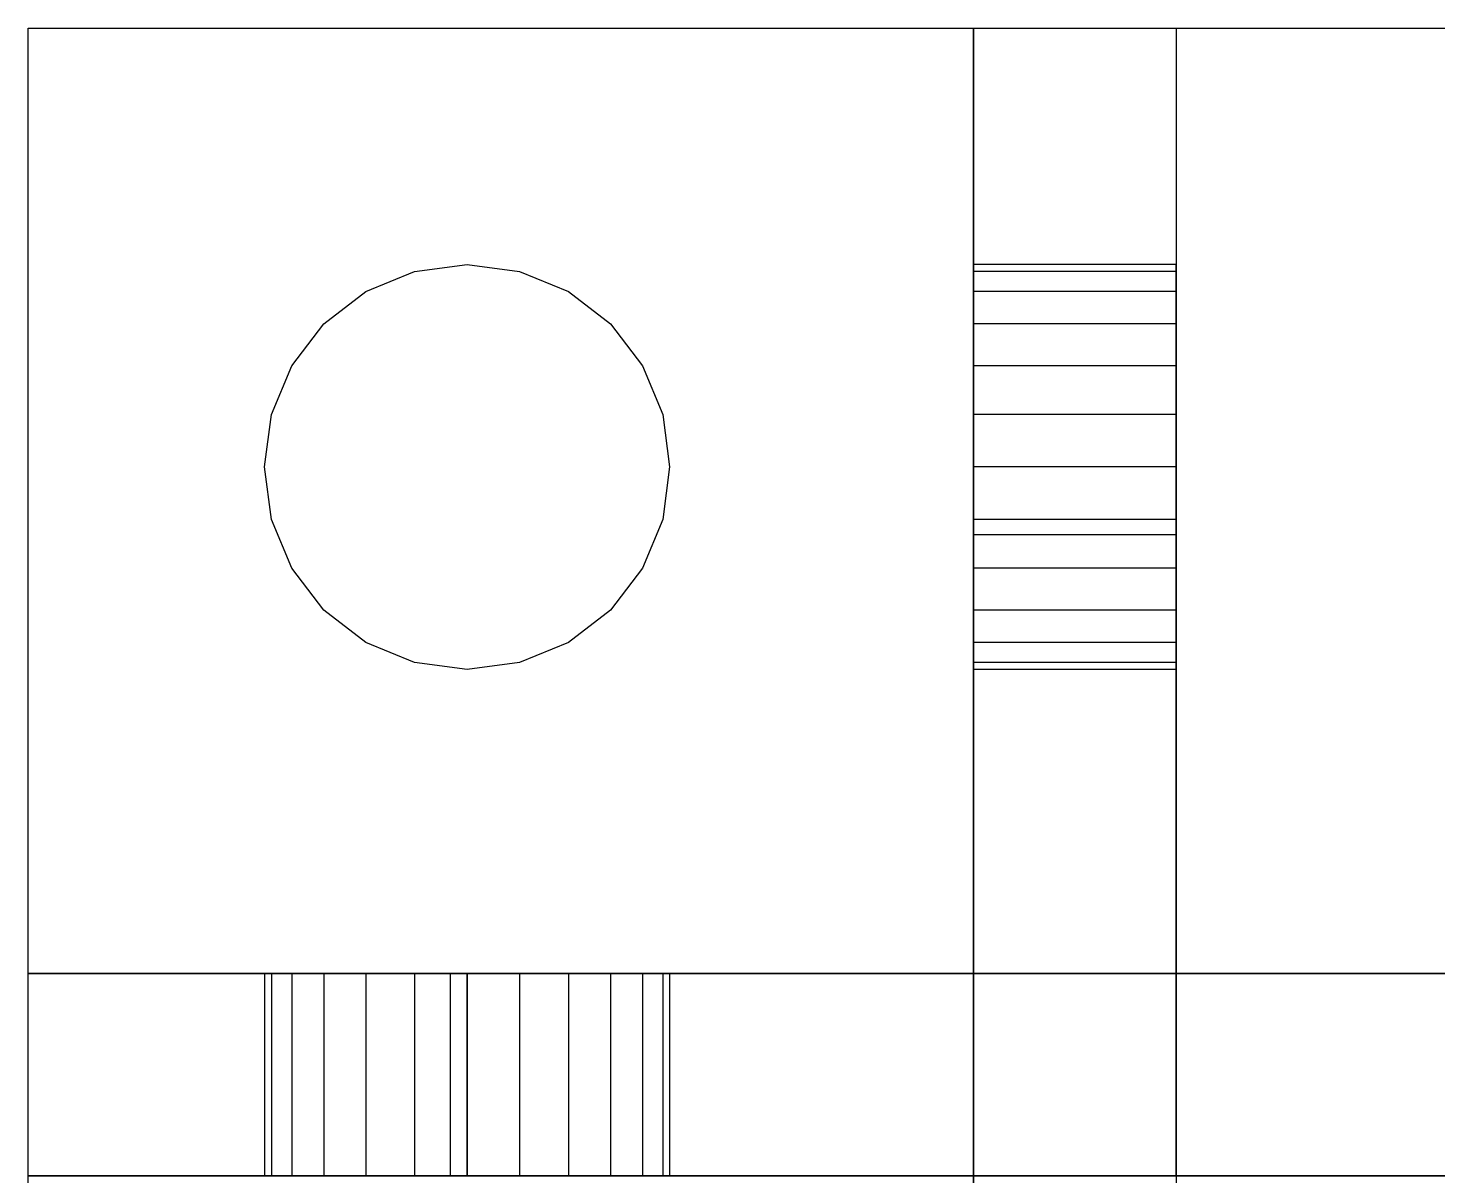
# Model space of a CAD drawing. Header units: metres. Extents: x -1 to 375, y 3 to 378.
# Drawn here: x 244.47 to 257.73, y 22.7 to 33.5 of the extents above; entities that cross this region are included whole.
import ezdxf

# ---------------------------------------------------------------- set-up
doc = ezdxf.new("R2010")
doc.units = ezdxf.units.M

msp = doc.modelspace()

# ---------------------------------------------------------------- linework, layer by layer
at = {"layer": 'Flat node sheet'}
for p, q in [((244.475, 3.017, 253.842), (244.475, 33.497, 253.842)), ((244.475, 33.497, 253.842), (264.16, 33.497, 253.842)), ((244.475, 33.497, 253.842), (244.475, 33.497, 255.747)), ((244.475, 33.497, 255.747), (264.16, 33.497, 255.747)), ((244.475, 3.017, 255.747), (244.475, 33.497, 255.747)), ((244.475, 24.607, 264.637), (244.475, 33.497, 264.637)), ((244.475, 33.497, 264.637), (260.033, 33.497, 264.637)), ((244.475, 33.497, 264.637), (244.475, 33.497, 266.542)), ((244.475, 24.607, 266.542), (244.475, 33.497, 266.542)), ((244.475, 33.497, 266.542), (260.033, 33.497, 266.542)), ((244.475, 3.017, 8.732), (244.475, 33.497, 8.732)), ((244.475, 33.497, 8.732), (264.16, 33.497, 8.732)), ((244.475, 33.497, 8.732), (244.475, 33.497, 10.637)), ((244.475, 33.497, 10.637), (264.16, 33.497, 10.637)), ((244.475, 3.017, 10.637), (244.475, 33.497, 10.637)), ((244.475, 24.607, 19.527), (244.475, 33.497, 19.527)), ((244.475, 33.497, 19.527), (260.033, 33.497, 19.527)), ((244.475, 33.497, 19.527), (244.475, 33.497, 21.432)), ((244.475, 24.607, 21.432), (244.475, 33.497, 21.432)), ((244.475, 33.497, 21.432), (260.033, 33.497, 21.432)), ((253.365, 33.497, 264.637), (253.365, 6.986, 264.637)), ((253.365, 33.497, 253.842), (253.365, 33.497, 244.952)), ((253.365, 33.497, 264.637), (253.365, 33.497, 255.747)), ((253.365, 33.497, 275.432), (253.365, 33.497, 266.542)), ((253.365, 33.497, 255.747), (253.365, 7.304, 255.747)), ((253.365, 7.304, 253.842), (253.365, 33.497, 253.842)), ((253.365, 33.497, 275.432), (253.365, 28.735, 275.432)), ((253.365, 33.497, 266.542), (253.365, 6.986, 266.542)), ((253.365, 33.497, 244.952), (253.365, 17.94, 244.952)), ((253.365, 33.497, 244.952), (255.27, 33.497, 244.952)), ((253.365, 33.497, 275.432), (255.27, 33.497, 275.432)), ((253.365, 33.497, 266.542), (255.27, 33.497, 266.542)), ((253.365, 33.497, 264.637), (255.27, 33.497, 264.637)), ((253.365, 33.497, 255.747), (255.27, 33.497, 255.747)), ((253.365, 33.497, 253.842), (255.27, 33.497, 253.842)), ((253.365, 33.497, 19.527), (253.365, 6.986, 19.527)), ((253.365, 33.497, 8.732), (253.365, 33.497, -0.158)), ((253.365, 33.497, 19.527), (253.365, 33.497, 10.637)), ((253.365, 33.497, 30.322), (253.365, 33.497, 21.432)), ((253.365, 33.497, 10.637), (253.365, 7.304, 10.637)), ((253.365, 7.304, 8.732), (253.365, 33.497, 8.732)), ((253.365, 33.497, 30.322), (253.365, 28.735, 30.322)), ((253.365, 33.497, 21.432), (253.365, 6.986, 21.432)), ((253.365, 33.497, -0.158), (253.365, 17.94, -0.158)), ((253.365, 33.497, -0.158), (255.27, 33.497, -0.158)), ((253.365, 33.497, 30.322), (255.27, 33.497, 30.322)), ((253.365, 33.497, 21.432), (255.27, 33.497, 21.432)), ((253.365, 33.497, 19.527), (255.27, 33.497, 19.527)), ((253.365, 33.497, 10.637), (255.27, 33.497, 10.637)), ((253.365, 33.497, 8.732), (255.27, 33.497, 8.732)), ((255.27, 33.497, 253.842), (255.27, 33.497, 244.952)), ((255.27, 33.497, 253.842), (255.27, 7.304, 253.842)), ((255.27, 33.497, 255.747), (255.27, 7.304, 255.747)), ((255.27, 33.497, 264.637), (255.27, 33.497, 255.747)), ((255.27, 33.497, 275.432), (255.27, 33.497, 266.542)), ((255.27, 33.497, 275.432), (255.27, 28.735, 275.432)), ((255.27, 33.497, 244.952), (255.27, 17.94, 244.952)), ((255.27, 33.497, 266.542), (255.27, 7.145, 266.542)), ((255.27, 33.497, 264.637), (255.27, 7.145, 264.637)), ((255.27, 33.497, 8.732), (255.27, 33.497, -0.158)), ((255.27, 33.497, 8.732), (255.27, 7.304, 8.732)), ((255.27, 33.497, 10.637), (255.27, 7.304, 10.637)), ((255.27, 33.497, 19.527), (255.27, 33.497, 10.637)), ((255.27, 33.497, 30.322), (255.27, 33.497, 21.432)), ((255.27, 33.497, 30.322), (255.27, 28.735, 30.322)), ((255.27, 33.497, -0.158), (255.27, 17.94, -0.158)), ((255.27, 33.497, 21.432), (255.27, 7.145, 21.432)), ((255.27, 33.497, 19.527), (255.27, 7.145, 19.527)), ((247.65, 31.02, 255.747), (248.109, 31.21, 255.747)), ((247.65, 31.02, 253.842), (248.109, 31.21, 253.842)), ((247.65, 31.02, 10.637), (248.109, 31.21, 10.637)), ((247.65, 31.02, 8.732), (248.109, 31.21, 8.732)), ((248.109, 31.21, 255.747), (248.602, 31.275, 255.747)), ((248.109, 31.21, 253.842), (248.602, 31.275, 253.842)), ((248.109, 31.21, 10.637), (248.602, 31.275, 10.637)), ((248.109, 31.21, 8.732), (248.602, 31.275, 8.732)), ((248.109, 31.21, 255.747), (248.109, 31.21, 253.842)), ((248.109, 31.21, 10.637), (248.109, 31.21, 8.732)), ((248.602, 31.275, 255.747), (249.096, 31.21, 255.747)), ((248.602, 31.275, 253.842), (249.096, 31.21, 253.842)), ((248.602, 31.275, 255.747), (248.602, 31.275, 253.842)), ((248.602, 31.275, 10.637), (249.096, 31.21, 10.637)), ((248.602, 31.275, 8.732), (249.096, 31.21, 8.732)), ((248.602, 31.275, 10.637), (248.602, 31.275, 8.732)), ((249.096, 31.21, 255.747), (249.555, 31.02, 255.747)), ((249.096, 31.21, 253.842), (249.555, 31.02, 253.842)), ((249.096, 31.21, 255.747), (249.096, 31.21, 253.842)), ((249.096, 31.21, 10.637), (249.555, 31.02, 10.637)), ((249.096, 31.21, 8.732), (249.555, 31.02, 8.732)), ((249.096, 31.21, 10.637), (249.096, 31.21, 8.732)), ((253.365, 31.275, 271.305), (253.365, 31.21, 270.812)), ((253.365, 31.21, 271.798), (253.365, 31.275, 271.305)), ((255.27, 31.275, 271.305), (253.365, 31.275, 271.305)), ((253.365, 31.275, 26.195), (253.365, 31.21, 25.702)), ((253.365, 31.21, 26.688), (253.365, 31.275, 26.195)), ((255.27, 31.275, 26.195), (253.365, 31.275, 26.195)), ((253.365, 31.21, 270.812), (253.365, 31.02, 270.352)), ((253.365, 31.02, 272.257), (253.365, 31.21, 271.798)), ((255.27, 31.21, 270.812), (253.365, 31.21, 270.812)), ((255.27, 31.21, 271.798), (253.365, 31.21, 271.798)), ((253.365, 31.21, 25.702), (253.365, 31.02, 25.242)), ((253.365, 31.02, 27.147), (253.365, 31.21, 26.688)), ((255.27, 31.21, 25.702), (253.365, 31.21, 25.702)), ((255.27, 31.21, 26.688), (253.365, 31.21, 26.688)), ((255.27, 31.275, 271.305), (255.27, 31.21, 270.812)), ((255.27, 31.21, 271.798), (255.27, 31.275, 271.305)), ((255.27, 31.275, 26.195), (255.27, 31.21, 25.702)), ((255.27, 31.21, 26.688), (255.27, 31.275, 26.195)), ((255.27, 31.21, 270.812), (255.27, 31.02, 270.352)), ((255.27, 31.02, 272.257), (255.27, 31.21, 271.798)), ((255.27, 31.21, 25.702), (255.27, 31.02, 25.242)), ((255.27, 31.02, 27.147), (255.27, 31.21, 26.688)), ((247.255, 30.717, 255.747), (247.65, 31.02, 255.747)), ((247.255, 30.717, 253.842), (247.65, 31.02, 253.842)), ((247.255, 30.717, 10.637), (247.65, 31.02, 10.637)), ((247.255, 30.717, 8.732), (247.65, 31.02, 8.732)), ((247.65, 31.02, 255.747), (247.65, 31.02, 253.842)), ((247.65, 31.02, 10.637), (247.65, 31.02, 8.732)), ((249.555, 31.02, 255.747), (249.95, 30.717, 255.747)), ((249.555, 31.02, 253.842), (249.95, 30.717, 253.842)), ((249.555, 31.02, 255.747), (249.555, 31.02, 253.842)), ((249.555, 31.02, 10.637), (249.95, 30.717, 10.637)), ((249.555, 31.02, 8.732), (249.95, 30.717, 8.732)), ((249.555, 31.02, 10.637), (249.555, 31.02, 8.732)), ((253.365, 31.02, 270.352), (253.365, 30.717, 269.958)), ((253.365, 30.717, 272.652), (253.365, 31.02, 272.257)), ((255.27, 31.02, 270.352), (253.365, 31.02, 270.352)), ((255.27, 31.02, 272.257), (253.365, 31.02, 272.257)), ((253.365, 31.02, 25.242), (253.365, 30.717, 24.848)), ((253.365, 30.717, 27.542), (253.365, 31.02, 27.147)), ((255.27, 31.02, 25.242), (253.365, 31.02, 25.242)), ((255.27, 31.02, 27.147), (253.365, 31.02, 27.147)), ((255.27, 31.02, 270.352), (255.27, 30.717, 269.958)), ((255.27, 30.717, 272.652), (255.27, 31.02, 272.257)), ((255.27, 31.02, 25.242), (255.27, 30.717, 24.848)), ((255.27, 30.717, 27.542), (255.27, 31.02, 27.147)), ((246.953, 30.322, 255.747), (247.255, 30.717, 255.747)), ((246.953, 30.322, 253.842), (247.255, 30.717, 253.842)), ((246.953, 30.322, 10.637), (247.255, 30.717, 10.637)), ((246.953, 30.322, 8.732), (247.255, 30.717, 8.732)), ((247.255, 30.717, 255.747), (247.255, 30.717, 253.842)), ((247.255, 30.717, 10.637), (247.255, 30.717, 8.732)), ((249.95, 30.717, 255.747), (250.252, 30.322, 255.747)), ((249.95, 30.717, 253.842), (250.252, 30.322, 253.842)), ((249.95, 30.717, 255.747), (249.95, 30.717, 253.842)), ((249.95, 30.717, 10.637), (250.252, 30.322, 10.637)), ((249.95, 30.717, 8.732), (250.252, 30.322, 8.732)), ((249.95, 30.717, 10.637), (249.95, 30.717, 8.732)), ((253.365, 30.717, 269.958), (253.365, 30.322, 269.655)), ((253.365, 30.322, 272.955), (253.365, 30.717, 272.652)), ((255.27, 30.717, 269.958), (253.365, 30.717, 269.958)), ((255.27, 30.717, 272.652), (253.365, 30.717, 272.652)), ((253.365, 30.717, 24.848), (253.365, 30.322, 24.545)), ((253.365, 30.322, 27.845), (253.365, 30.717, 27.542)), ((255.27, 30.717, 24.848), (253.365, 30.717, 24.848)), ((255.27, 30.717, 27.542), (253.365, 30.717, 27.542)), ((255.27, 30.717, 269.958), (255.27, 30.322, 269.655)), ((255.27, 30.322, 272.955), (255.27, 30.717, 272.652)), ((255.27, 30.717, 24.848), (255.27, 30.322, 24.545)), ((255.27, 30.322, 27.845), (255.27, 30.717, 27.542)), ((246.762, 29.863, 255.747), (246.953, 30.322, 255.747)), ((246.762, 29.863, 253.842), (246.953, 30.322, 253.842)), ((246.762, 29.863, 10.637), (246.953, 30.322, 10.637)), ((246.762, 29.863, 8.732), (246.953, 30.322, 8.732)), ((246.953, 30.322, 255.747), (246.953, 30.322, 253.842)), ((246.953, 30.322, 10.637), (246.953, 30.322, 8.732)), ((250.252, 30.322, 255.747), (250.443, 29.863, 255.747)), ((250.252, 30.322, 253.842), (250.443, 29.863, 253.842)), ((250.252, 30.322, 255.747), (250.252, 30.322, 253.842)), ((250.252, 30.322, 10.637), (250.443, 29.863, 10.637)), ((250.252, 30.322, 8.732), (250.443, 29.863, 8.732)), ((250.252, 30.322, 10.637), (250.252, 30.322, 8.732)), ((253.365, 30.322, 269.655), (253.365, 29.863, 269.465)), ((253.365, 29.863, 273.145), (253.365, 30.322, 272.955)), ((255.27, 30.322, 269.655), (253.365, 30.322, 269.655)), ((255.27, 30.322, 272.955), (253.365, 30.322, 272.955)), ((253.365, 30.322, 24.545), (253.365, 29.863, 24.355)), ((253.365, 29.863, 28.035), (253.365, 30.322, 27.845)), ((255.27, 30.322, 24.545), (253.365, 30.322, 24.545)), ((255.27, 30.322, 27.845), (253.365, 30.322, 27.845)), ((255.27, 30.322, 269.655), (255.27, 29.863, 269.465)), ((255.27, 29.863, 273.145), (255.27, 30.322, 272.955)), ((255.27, 30.322, 24.545), (255.27, 29.863, 24.355)), ((255.27, 29.863, 28.035), (255.27, 30.322, 27.845)), ((246.697, 29.37, 253.842), (246.762, 29.863, 253.842)), ((246.697, 29.37, 8.732), (246.762, 29.863, 8.732)), ((246.697, 29.37, 255.747), (246.762, 29.863, 255.747)), ((246.697, 29.37, 10.637), (246.762, 29.863, 10.637)), ((246.762, 29.863, 255.747), (246.762, 29.863, 253.842)), ((246.762, 29.863, 10.637), (246.762, 29.863, 8.732)), ((250.443, 29.863, 255.747), (250.507, 29.37, 255.747)), ((250.443, 29.863, 253.842), (250.507, 29.37, 253.842)), ((250.443, 29.863, 255.747), (250.443, 29.863, 253.842)), ((250.443, 29.863, 10.637), (250.507, 29.37, 10.637)), ((250.443, 29.863, 8.732), (250.507, 29.37, 8.732)), ((250.443, 29.863, 10.637), (250.443, 29.863, 8.732)), ((253.365, 29.863, 269.465), (253.365, 29.37, 269.4)), ((253.365, 29.37, 273.21), (253.365, 29.863, 273.145)), ((255.27, 29.863, 269.465), (253.365, 29.863, 269.465)), ((255.27, 29.863, 273.145), (253.365, 29.863, 273.145)), ((253.365, 29.863, 24.355), (253.365, 29.37, 24.29)), ((253.365, 29.37, 28.1), (253.365, 29.863, 28.035)), ((255.27, 29.863, 24.355), (253.365, 29.863, 24.355)), ((255.27, 29.863, 28.035), (253.365, 29.863, 28.035)), ((255.27, 29.863, 269.465), (255.27, 29.37, 269.4)), ((255.27, 29.37, 273.21), (255.27, 29.863, 273.145)), ((255.27, 29.863, 24.355), (255.27, 29.37, 24.29)), ((255.27, 29.37, 28.1), (255.27, 29.863, 28.035)), ((246.762, 28.877, 253.842), (246.697, 29.37, 253.842)), ((246.697, 29.37, 255.747), (246.697, 29.37, 253.842)), ((246.762, 28.877, 8.732), (246.697, 29.37, 8.732)), ((246.697, 29.37, 10.637), (246.697, 29.37, 8.732)), ((246.762, 28.877, 255.747), (246.697, 29.37, 255.747)), ((246.762, 28.877, 10.637), (246.697, 29.37, 10.637)), ((250.507, 29.37, 255.747), (250.443, 28.877, 255.747)), ((250.507, 29.37, 253.842), (250.443, 28.877, 253.842)), ((250.507, 29.37, 10.637), (250.443, 28.877, 10.637)), ((250.507, 29.37, 8.732), (250.443, 28.877, 8.732)), ((250.507, 29.37, 255.747), (250.507, 29.37, 253.842)), ((250.507, 29.37, 10.637), (250.507, 29.37, 8.732)), ((253.365, 29.37, 269.4), (253.365, 28.877, 269.465)), ((253.365, 28.877, 273.145), (253.365, 29.37, 273.21)), ((255.27, 29.37, 269.4), (253.365, 29.37, 269.4)), ((255.27, 29.37, 273.21), (253.365, 29.37, 273.21)), ((253.365, 29.37, 24.29), (253.365, 28.877, 24.355)), ((253.365, 28.877, 28.035), (253.365, 29.37, 28.1)), ((255.27, 29.37, 24.29), (253.365, 29.37, 24.29)), ((255.27, 29.37, 28.1), (253.365, 29.37, 28.1)), ((255.27, 29.37, 269.4), (255.27, 28.877, 269.465)), ((255.27, 28.877, 273.145), (255.27, 29.37, 273.21)), ((255.27, 29.37, 24.29), (255.27, 28.877, 24.355)), ((255.27, 28.877, 28.035), (255.27, 29.37, 28.1)), ((246.953, 28.417, 255.747), (246.762, 28.877, 255.747)), ((246.953, 28.417, 253.842), (246.762, 28.877, 253.842)), ((246.762, 28.877, 255.747), (246.762, 28.877, 253.842)), ((246.953, 28.417, 10.637), (246.762, 28.877, 10.637)), ((246.953, 28.417, 8.732), (246.762, 28.877, 8.732)), ((246.762, 28.877, 10.637), (246.762, 28.877, 8.732)), ((250.443, 28.877, 255.747), (250.252, 28.417, 255.747)), ((250.443, 28.877, 253.842), (250.252, 28.417, 253.842)), ((250.443, 28.877, 10.637), (250.252, 28.417, 10.637)), ((250.443, 28.877, 8.732), (250.252, 28.417, 8.732)), ((250.443, 28.877, 255.747), (250.443, 28.877, 253.842)), ((250.443, 28.877, 10.637), (250.443, 28.877, 8.732)), ((253.365, 28.877, 269.465), (253.365, 28.417, 269.655)), ((253.365, 28.417, 272.955), (253.365, 28.877, 273.145)), ((255.27, 28.877, 269.465), (253.365, 28.877, 269.465)), ((255.27, 28.877, 273.145), (253.365, 28.877, 273.145)), ((253.365, 28.877, 24.355), (253.365, 28.417, 24.545)), ((253.365, 28.417, 27.845), (253.365, 28.877, 28.035)), ((255.27, 28.877, 24.355), (253.365, 28.877, 24.355)), ((255.27, 28.877, 28.035), (253.365, 28.877, 28.035)), ((255.27, 28.877, 269.465), (255.27, 28.417, 269.655)), ((255.27, 28.417, 272.955), (255.27, 28.877, 273.145)), ((255.27, 28.877, 24.355), (255.27, 28.417, 24.545)), ((255.27, 28.417, 27.845), (255.27, 28.877, 28.035)), ((253.365, 24.607, 271.305), (253.365, 28.735, 275.432)), ((253.365, 28.735, 275.432), (255.27, 28.735, 275.432)), ((253.365, 24.607, 26.195), (253.365, 28.735, 30.322)), ((253.365, 28.735, 30.322), (255.27, 28.735, 30.322)), ((255.27, 24.607, 271.305), (255.27, 28.735, 275.432)), ((255.27, 24.607, 26.195), (255.27, 28.735, 30.322)), ((247.255, 28.023, 255.747), (246.953, 28.417, 255.747)), ((247.255, 28.023, 253.842), (246.953, 28.417, 253.842)), ((246.953, 28.417, 255.747), (246.953, 28.417, 253.842)), ((247.255, 28.023, 10.637), (246.953, 28.417, 10.637)), ((247.255, 28.023, 8.732), (246.953, 28.417, 8.732)), ((246.953, 28.417, 10.637), (246.953, 28.417, 8.732)), ((250.252, 28.417, 255.747), (249.95, 28.023, 255.747)), ((250.252, 28.417, 253.842), (249.95, 28.023, 253.842)), ((250.252, 28.417, 10.637), (249.95, 28.023, 10.637)), ((250.252, 28.417, 8.732), (249.95, 28.023, 8.732)), ((250.252, 28.417, 255.747), (250.252, 28.417, 253.842)), ((250.252, 28.417, 10.637), (250.252, 28.417, 8.732)), ((253.365, 28.417, 269.655), (253.365, 28.023, 269.958)), ((253.365, 28.023, 272.652), (253.365, 28.417, 272.955)), ((255.27, 28.417, 269.655), (253.365, 28.417, 269.655)), ((255.27, 28.417, 272.955), (253.365, 28.417, 272.955)), ((253.365, 28.417, 24.545), (253.365, 28.023, 24.848)), ((253.365, 28.023, 27.542), (253.365, 28.417, 27.845)), ((255.27, 28.417, 24.545), (253.365, 28.417, 24.545)), ((255.27, 28.417, 27.845), (253.365, 28.417, 27.845)), ((255.27, 28.417, 269.655), (255.27, 28.023, 269.958)), ((255.27, 28.023, 272.652), (255.27, 28.417, 272.955)), ((255.27, 28.417, 24.545), (255.27, 28.023, 24.848)), ((255.27, 28.023, 27.542), (255.27, 28.417, 27.845)), ((247.65, 27.72, 255.747), (247.255, 28.023, 255.747)), ((247.65, 27.72, 253.842), (247.255, 28.023, 253.842)), ((247.255, 28.023, 255.747), (247.255, 28.023, 253.842)), ((247.65, 27.72, 10.637), (247.255, 28.023, 10.637)), ((247.65, 27.72, 8.732), (247.255, 28.023, 8.732)), ((247.255, 28.023, 10.637), (247.255, 28.023, 8.732)), ((249.95, 28.023, 255.747), (249.555, 27.72, 255.747)), ((249.95, 28.023, 253.842), (249.555, 27.72, 253.842)), ((249.95, 28.023, 10.637), (249.555, 27.72, 10.637)), ((249.95, 28.023, 8.732), (249.555, 27.72, 8.732)), ((249.95, 28.023, 255.747), (249.95, 28.023, 253.842)), ((249.95, 28.023, 10.637), (249.95, 28.023, 8.732)), ((253.365, 28.023, 269.958), (253.365, 27.72, 270.352)), ((253.365, 27.72, 272.257), (253.365, 28.023, 272.652)), ((255.27, 28.023, 269.958), (253.365, 28.023, 269.958)), ((255.27, 28.023, 272.652), (253.365, 28.023, 272.652)), ((253.365, 28.023, 24.848), (253.365, 27.72, 25.242)), ((253.365, 27.72, 27.147), (253.365, 28.023, 27.542)), ((255.27, 28.023, 24.848), (253.365, 28.023, 24.848)), ((255.27, 28.023, 27.542), (253.365, 28.023, 27.542)), ((255.27, 28.023, 269.958), (255.27, 27.72, 270.352)), ((255.27, 27.72, 272.257), (255.27, 28.023, 272.652)), ((255.27, 28.023, 24.848), (255.27, 27.72, 25.242)), ((255.27, 27.72, 27.147), (255.27, 28.023, 27.542)), ((248.109, 27.53, 255.747), (247.65, 27.72, 255.747)), ((248.109, 27.53, 253.842), (247.65, 27.72, 253.842)), ((247.65, 27.72, 255.747), (247.65, 27.72, 253.842)), ((248.109, 27.53, 10.637), (247.65, 27.72, 10.637)), ((248.109, 27.53, 8.732), (247.65, 27.72, 8.732)), ((247.65, 27.72, 10.637), (247.65, 27.72, 8.732)), ((249.555, 27.72, 255.747), (249.096, 27.53, 255.747)), ((249.555, 27.72, 253.842), (249.096, 27.53, 253.842)), ((249.555, 27.72, 10.637), (249.096, 27.53, 10.637)), ((249.555, 27.72, 8.732), (249.096, 27.53, 8.732)), ((249.555, 27.72, 255.747), (249.555, 27.72, 253.842)), ((249.555, 27.72, 10.637), (249.555, 27.72, 8.732)), ((253.365, 27.53, 271.798), (253.365, 27.72, 272.257)), ((253.365, 27.72, 270.352), (253.365, 27.53, 270.812)), ((255.27, 27.72, 270.352), (253.365, 27.72, 270.352)), ((255.27, 27.72, 272.257), (253.365, 27.72, 272.257)), ((253.365, 27.53, 26.688), (253.365, 27.72, 27.147)), ((253.365, 27.72, 25.242), (253.365, 27.53, 25.702)), ((255.27, 27.72, 25.242), (253.365, 27.72, 25.242)), ((255.27, 27.72, 27.147), (253.365, 27.72, 27.147)), ((255.27, 27.72, 270.352), (255.27, 27.53, 270.812)), ((255.27, 27.53, 271.798), (255.27, 27.72, 272.257)), ((255.27, 27.72, 25.242), (255.27, 27.53, 25.702)), ((255.27, 27.53, 26.688), (255.27, 27.72, 27.147)), ((248.602, 27.465, 255.747), (248.109, 27.53, 255.747)), ((248.602, 27.465, 253.842), (248.109, 27.53, 253.842)), ((248.109, 27.53, 255.747), (248.109, 27.53, 253.842)), ((248.602, 27.465, 10.637), (248.109, 27.53, 10.637)), ((248.602, 27.465, 8.732), (248.109, 27.53, 8.732)), ((248.109, 27.53, 10.637), (248.109, 27.53, 8.732)), ((249.096, 27.53, 253.842), (248.602, 27.465, 253.842)), ((249.096, 27.53, 8.732), (248.602, 27.465, 8.732)), ((248.602, 27.465, 255.747), (248.602, 27.465, 253.842)), ((248.602, 27.465, 10.637), (248.602, 27.465, 8.732)), ((249.096, 27.53, 255.747), (248.602, 27.465, 255.747)), ((249.096, 27.53, 10.637), (248.602, 27.465, 10.637)), ((249.096, 27.53, 255.747), (249.096, 27.53, 253.842)), ((249.096, 27.53, 10.637), (249.096, 27.53, 8.732)), ((253.365, 27.465, 271.305), (253.365, 27.53, 271.798)), ((253.365, 27.53, 270.812), (253.365, 27.465, 271.305)), ((255.27, 27.53, 271.798), (253.365, 27.53, 271.798)), ((255.27, 27.53, 270.812), (253.365, 27.53, 270.812)), ((253.365, 27.465, 26.195), (253.365, 27.53, 26.688)), ((253.365, 27.53, 25.702), (253.365, 27.465, 26.195)), ((255.27, 27.53, 26.688), (253.365, 27.53, 26.688)), ((255.27, 27.53, 25.702), (253.365, 27.53, 25.702)), ((255.27, 27.465, 271.305), (253.365, 27.465, 271.305)), ((255.27, 27.465, 26.195), (253.365, 27.465, 26.195)), ((255.27, 27.53, 270.812), (255.27, 27.465, 271.305)), ((255.27, 27.465, 271.305), (255.27, 27.53, 271.798)), ((255.27, 27.53, 25.702), (255.27, 27.465, 26.195)), ((255.27, 27.465, 26.195), (255.27, 27.53, 26.688)), ((244.475, 22.702, 275.432), (244.475, 24.607, 275.432)), ((244.475, 22.702, 255.747), (244.475, 24.607, 255.747)), ((244.475, 22.702, 249.715), (244.475, 24.607, 249.715)), ((244.475, 22.702, 244.952), (244.475, 24.607, 244.952)), ((244.475, 24.607, 244.952), (253.365, 24.607, 244.952)), ((244.475, 24.607, 244.952), (244.475, 24.607, 249.715)), ((248.602, 24.607, 253.842), (244.475, 24.607, 249.715)), ((244.475, 24.607, 255.747), (248.602, 24.607, 255.747)), ((244.475, 24.607, 275.432), (244.475, 24.607, 255.747)), ((274.955, 24.607, 275.432), (244.475, 24.607, 275.432)), ((270.669, 24.607, 264.637), (244.475, 24.607, 264.637)), ((244.475, 24.607, 264.637), (244.475, 24.607, 266.542)), ((244.475, 24.607, 266.542), (270.669, 24.607, 266.542)), ((244.475, 22.702, 30.322), (244.475, 24.607, 30.322)), ((244.475, 22.702, 10.637), (244.475, 24.607, 10.637)), ((244.475, 22.702, 4.605), (244.475, 24.607, 4.605)), ((244.475, 22.702, -0.158), (244.475, 24.607, -0.158)), ((244.475, 24.607, -0.158), (253.365, 24.607, -0.158)), ((244.475, 24.607, -0.158), (244.475, 24.607, 4.605)), ((248.602, 24.607, 8.732), (244.475, 24.607, 4.605)), ((244.475, 24.607, 10.637), (248.602, 24.607, 10.637)), ((244.475, 24.607, 30.322), (244.475, 24.607, 10.637)), ((274.955, 24.607, 30.322), (244.475, 24.607, 30.322)), ((270.669, 24.607, 19.527), (244.475, 24.607, 19.527)), ((244.475, 24.607, 19.527), (244.475, 24.607, 21.432)), ((244.475, 24.607, 21.432), (270.669, 24.607, 21.432)), ((246.762, 24.607, 271.798), (246.697, 24.607, 271.305)), ((246.697, 24.607, 271.305), (246.762, 24.607, 270.812)), ((246.697, 24.607, 271.305), (246.697, 22.702, 271.305)), ((246.762, 24.607, 249.573), (246.697, 24.607, 249.08)), ((246.697, 24.607, 249.08), (246.762, 24.607, 248.587)), ((246.697, 24.607, 249.08), (246.697, 22.702, 249.08)), ((246.762, 24.607, 26.688), (246.697, 24.607, 26.195)), ((246.697, 24.607, 26.195), (246.762, 24.607, 25.702)), ((246.697, 24.607, 26.195), (246.697, 22.702, 26.195)), ((246.762, 24.607, 4.463), (246.697, 24.607, 3.97)), ((246.697, 24.607, 3.97), (246.762, 24.607, 3.477)), ((246.697, 24.607, 3.97), (246.697, 22.702, 3.97)), ((246.953, 24.607, 272.257), (246.762, 24.607, 271.798)), ((246.762, 24.607, 270.812), (246.953, 24.607, 270.352)), ((246.762, 24.607, 270.812), (246.762, 22.702, 270.812)), ((246.762, 24.607, 271.798), (246.762, 22.702, 271.798)), ((246.953, 24.607, 250.032), (246.762, 24.607, 249.573)), ((246.762, 24.607, 248.587), (246.953, 24.607, 248.127)), ((246.762, 24.607, 248.587), (246.762, 22.702, 248.587)), ((246.762, 24.607, 249.573), (246.762, 22.702, 249.573)), ((246.953, 24.607, 27.147), (246.762, 24.607, 26.688)), ((246.762, 24.607, 25.702), (246.953, 24.607, 25.242)), ((246.762, 24.607, 25.702), (246.762, 22.702, 25.702)), ((246.762, 24.607, 26.688), (246.762, 22.702, 26.688)), ((246.953, 24.607, 4.922), (246.762, 24.607, 4.463)), ((246.762, 24.607, 3.477), (246.953, 24.607, 3.017)), ((246.762, 24.607, 3.477), (246.762, 22.702, 3.477)), ((246.762, 24.607, 4.463), (246.762, 22.702, 4.463)), ((247.255, 24.607, 272.652), (246.953, 24.607, 272.257)), ((246.953, 24.607, 270.352), (247.255, 24.607, 269.958)), ((246.953, 24.607, 270.352), (246.953, 22.702, 270.352)), ((246.953, 24.607, 272.257), (246.953, 22.702, 272.257)), ((247.255, 24.607, 250.427), (246.953, 24.607, 250.032)), ((246.953, 24.607, 248.127), (247.255, 24.607, 247.733)), ((246.953, 24.607, 248.127), (246.953, 22.702, 248.127)), ((246.953, 24.607, 250.032), (246.953, 22.702, 250.032)), ((247.255, 24.607, 27.542), (246.953, 24.607, 27.147)), ((246.953, 24.607, 25.242), (247.255, 24.607, 24.848)), ((246.953, 24.607, 25.242), (246.953, 22.702, 25.242)), ((246.953, 24.607, 27.147), (246.953, 22.702, 27.147)), ((247.255, 24.607, 5.317), (246.953, 24.607, 4.922)), ((246.953, 24.607, 3.017), (247.255, 24.607, 2.623)), ((246.953, 24.607, 3.017), (246.953, 22.702, 3.017)), ((246.953, 24.607, 4.922), (246.953, 22.702, 4.922)), ((247.65, 24.607, 272.955), (247.255, 24.607, 272.652)), ((247.255, 24.607, 269.958), (247.65, 24.607, 269.655)), ((247.255, 24.607, 269.958), (247.255, 22.702, 269.958)), ((247.255, 24.607, 272.652), (247.255, 22.702, 272.652)), ((247.65, 24.607, 250.73), (247.255, 24.607, 250.427)), ((247.255, 24.607, 247.733), (247.65, 24.607, 247.43)), ((247.255, 24.607, 247.733), (247.255, 22.702, 247.733)), ((247.255, 24.607, 250.427), (247.255, 22.702, 250.427)), ((247.65, 24.607, 27.845), (247.255, 24.607, 27.542)), ((247.255, 24.607, 24.848), (247.65, 24.607, 24.545)), ((247.255, 24.607, 24.848), (247.255, 22.702, 24.848)), ((247.255, 24.607, 27.542), (247.255, 22.702, 27.542)), ((247.65, 24.607, 5.62), (247.255, 24.607, 5.317)), ((247.255, 24.607, 2.623), (247.65, 24.607, 2.32)), ((247.255, 24.607, 2.623), (247.255, 22.702, 2.623)), ((247.255, 24.607, 5.317), (247.255, 22.702, 5.317)), ((248.109, 24.607, 273.145), (247.65, 24.607, 272.955)), ((247.65, 24.607, 269.655), (248.109, 24.607, 269.465)), ((247.65, 24.607, 269.655), (247.65, 22.702, 269.655)), ((247.65, 24.607, 272.955), (247.65, 22.702, 272.955)), ((248.109, 24.607, 250.92), (247.65, 24.607, 250.73)), ((247.65, 24.607, 247.43), (248.109, 24.607, 247.24)), ((247.65, 24.607, 247.43), (247.65, 22.702, 247.43)), ((247.65, 24.607, 250.73), (247.65, 22.702, 250.73)), ((248.109, 24.607, 28.035), (247.65, 24.607, 27.845)), ((247.65, 24.607, 24.545), (248.109, 24.607, 24.355)), ((247.65, 24.607, 24.545), (247.65, 22.702, 24.545)), ((247.65, 24.607, 27.845), (247.65, 22.702, 27.845)), ((248.109, 24.607, 5.81), (247.65, 24.607, 5.62)), ((247.65, 24.607, 2.32), (248.109, 24.607, 2.13)), ((247.65, 24.607, 2.32), (247.65, 22.702, 2.32)), ((247.65, 24.607, 5.62), (247.65, 22.702, 5.62)), ((248.602, 24.607, 273.21), (248.109, 24.607, 273.145)), ((248.109, 24.607, 269.465), (248.602, 24.607, 269.4)), ((248.109, 24.607, 273.145), (248.109, 22.702, 273.145)), ((248.109, 24.607, 269.465), (248.109, 22.702, 269.465)), ((248.602, 24.607, 250.985), (248.109, 24.607, 250.92)), ((248.109, 24.607, 247.24), (248.602, 24.607, 247.175)), ((248.109, 24.607, 247.24), (248.109, 22.702, 247.24)), ((248.109, 24.607, 250.92), (248.109, 22.702, 250.92)), ((248.602, 24.607, 28.1), (248.109, 24.607, 28.035)), ((248.109, 24.607, 24.355), (248.602, 24.607, 24.29)), ((248.109, 24.607, 28.035), (248.109, 22.702, 28.035)), ((248.109, 24.607, 24.355), (248.109, 22.702, 24.355)), ((248.602, 24.607, 5.875), (248.109, 24.607, 5.81)), ((248.109, 24.607, 2.13), (248.602, 24.607, 2.065)), ((248.109, 24.607, 2.13), (248.109, 22.702, 2.13)), ((248.109, 24.607, 5.81), (248.109, 22.702, 5.81)), ((274.955, 24.607, 253.842), (248.444, 24.607, 253.842)), ((248.444, 24.607, 253.842), (248.602, 24.607, 255.747)), ((248.444, 24.607, 253.842), (248.444, 22.702, 253.842)), ((248.444, 24.607, 255.747), (248.444, 22.702, 255.747)), ((248.602, 24.607, 255.747), (248.444, 24.607, 255.747)), ((274.955, 24.607, 8.732), (248.444, 24.607, 8.732)), ((248.444, 24.607, 8.732), (248.602, 24.607, 10.637)), ((248.444, 24.607, 8.732), (248.444, 22.702, 8.732)), ((248.444, 24.607, 10.637), (248.444, 22.702, 10.637)), ((248.602, 24.607, 10.637), (248.444, 24.607, 10.637)), ((248.602, 22.702, 255.747), (248.602, 24.607, 255.747)), ((274.955, 24.607, 255.747), (248.602, 24.607, 255.747)), ((248.602, 22.702, 255.747), (248.602, 24.607, 255.747)), ((248.602, 22.702, 253.842), (248.602, 24.607, 253.842)), ((248.602, 24.607, 269.4), (249.096, 24.607, 269.465)), ((249.096, 24.607, 273.145), (248.602, 24.607, 273.21)), ((248.602, 24.607, 273.21), (248.602, 22.702, 273.21)), ((248.602, 24.607, 269.4), (248.602, 22.702, 269.4)), ((248.602, 24.607, 247.175), (249.096, 24.607, 247.24)), ((249.096, 24.607, 250.92), (248.602, 24.607, 250.985)), ((248.602, 24.607, 247.175), (248.602, 22.702, 247.175)), ((248.602, 24.607, 250.985), (248.602, 22.702, 250.985)), ((248.602, 24.607, 255.747), (248.602, 24.607, 253.842)), ((248.602, 22.702, 10.637), (248.602, 24.607, 10.637)), ((274.955, 24.607, 10.637), (248.602, 24.607, 10.637)), ((248.602, 22.702, 10.637), (248.602, 24.607, 10.637)), ((248.602, 22.702, 8.732), (248.602, 24.607, 8.732)), ((248.602, 24.607, 24.29), (249.096, 24.607, 24.355)), ((249.096, 24.607, 28.035), (248.602, 24.607, 28.1)), ((248.602, 24.607, 28.1), (248.602, 22.702, 28.1)), ((248.602, 24.607, 24.29), (248.602, 22.702, 24.29)), ((248.602, 24.607, 2.065), (249.096, 24.607, 2.13)), ((249.096, 24.607, 5.81), (248.602, 24.607, 5.875)), ((248.602, 24.607, 2.065), (248.602, 22.702, 2.065)), ((248.602, 24.607, 5.875), (248.602, 22.702, 5.875)), ((248.602, 24.607, 10.637), (248.602, 24.607, 8.732)), ((249.096, 24.607, 269.465), (249.555, 24.607, 269.655)), ((249.555, 24.607, 272.955), (249.096, 24.607, 273.145)), ((249.096, 24.607, 273.145), (249.096, 22.702, 273.145)), ((249.096, 24.607, 269.465), (249.096, 22.702, 269.465)), ((249.096, 24.607, 247.24), (249.555, 24.607, 247.43)), ((249.555, 24.607, 250.73), (249.096, 24.607, 250.92)), ((249.096, 24.607, 247.24), (249.096, 22.702, 247.24)), ((249.096, 24.607, 250.92), (249.096, 22.702, 250.92)), ((249.096, 24.607, 24.355), (249.555, 24.607, 24.545)), ((249.555, 24.607, 27.845), (249.096, 24.607, 28.035)), ((249.096, 24.607, 28.035), (249.096, 22.702, 28.035)), ((249.096, 24.607, 24.355), (249.096, 22.702, 24.355)), ((249.096, 24.607, 2.13), (249.555, 24.607, 2.32)), ((249.555, 24.607, 5.62), (249.096, 24.607, 5.81)), ((249.096, 24.607, 2.13), (249.096, 22.702, 2.13)), ((249.096, 24.607, 5.81), (249.096, 22.702, 5.81)), ((249.555, 24.607, 269.655), (249.95, 24.607, 269.958)), ((249.95, 24.607, 272.652), (249.555, 24.607, 272.955)), ((249.555, 24.607, 272.955), (249.555, 22.702, 272.955)), ((249.555, 24.607, 269.655), (249.555, 22.702, 269.655)), ((249.555, 24.607, 247.43), (249.95, 24.607, 247.733)), ((249.95, 24.607, 250.427), (249.555, 24.607, 250.73)), ((249.555, 24.607, 250.73), (249.555, 22.702, 250.73)), ((249.555, 24.607, 247.43), (249.555, 22.702, 247.43)), ((249.555, 24.607, 24.545), (249.95, 24.607, 24.848)), ((249.95, 24.607, 27.542), (249.555, 24.607, 27.845)), ((249.555, 24.607, 27.845), (249.555, 22.702, 27.845)), ((249.555, 24.607, 24.545), (249.555, 22.702, 24.545)), ((249.555, 24.607, 2.32), (249.95, 24.607, 2.623)), ((249.95, 24.607, 5.317), (249.555, 24.607, 5.62)), ((249.555, 24.607, 5.62), (249.555, 22.702, 5.62)), ((249.555, 24.607, 2.32), (249.555, 22.702, 2.32)), ((249.95, 24.607, 269.958), (250.252, 24.607, 270.352)), ((250.252, 24.607, 272.257), (249.95, 24.607, 272.652)), ((249.95, 24.607, 272.652), (249.95, 22.702, 272.652)), ((249.95, 24.607, 269.958), (249.95, 22.702, 269.958)), ((249.95, 24.607, 247.733), (250.252, 24.607, 248.127)), ((250.252, 24.607, 250.032), (249.95, 24.607, 250.427)), ((249.95, 24.607, 250.427), (249.95, 22.702, 250.427)), ((249.95, 24.607, 247.733), (249.95, 22.702, 247.733)), ((249.95, 24.607, 24.848), (250.252, 24.607, 25.242)), ((250.252, 24.607, 27.147), (249.95, 24.607, 27.542)), ((249.95, 24.607, 27.542), (249.95, 22.702, 27.542)), ((249.95, 24.607, 24.848), (249.95, 22.702, 24.848)), ((249.95, 24.607, 2.623), (250.252, 24.607, 3.017)), ((250.252, 24.607, 4.922), (249.95, 24.607, 5.317)), ((249.95, 24.607, 5.317), (249.95, 22.702, 5.317)), ((249.95, 24.607, 2.623), (249.95, 22.702, 2.623)), ((250.252, 24.607, 270.352), (250.443, 24.607, 270.812)), ((250.443, 24.607, 271.798), (250.252, 24.607, 272.257)), ((250.252, 24.607, 272.257), (250.252, 22.702, 272.257)), ((250.252, 24.607, 270.352), (250.252, 22.702, 270.352)), ((250.252, 24.607, 248.127), (250.443, 24.607, 248.587)), ((250.443, 24.607, 249.573), (250.252, 24.607, 250.032)), ((250.252, 24.607, 250.032), (250.252, 22.702, 250.032)), ((250.252, 24.607, 248.127), (250.252, 22.702, 248.127)), ((250.252, 24.607, 25.242), (250.443, 24.607, 25.702)), ((250.443, 24.607, 26.688), (250.252, 24.607, 27.147)), ((250.252, 24.607, 27.147), (250.252, 22.702, 27.147)), ((250.252, 24.607, 25.242), (250.252, 22.702, 25.242)), ((250.252, 24.607, 3.017), (250.443, 24.607, 3.477)), ((250.443, 24.607, 4.463), (250.252, 24.607, 4.922)), ((250.252, 24.607, 4.922), (250.252, 22.702, 4.922)), ((250.252, 24.607, 3.017), (250.252, 22.702, 3.017)), ((250.443, 24.607, 270.812), (250.507, 24.607, 271.305)), ((250.507, 24.607, 271.305), (250.443, 24.607, 271.798)), ((250.443, 24.607, 271.798), (250.443, 22.702, 271.798)), ((250.443, 24.607, 270.812), (250.443, 22.702, 270.812)), ((250.443, 24.607, 248.587), (250.507, 24.607, 249.08)), ((250.507, 24.607, 249.08), (250.443, 24.607, 249.573)), ((250.443, 24.607, 249.573), (250.443, 22.702, 249.573)), ((250.443, 24.607, 248.587), (250.443, 22.702, 248.587)), ((250.443, 24.607, 25.702), (250.507, 24.607, 26.195)), ((250.507, 24.607, 26.195), (250.443, 24.607, 26.688)), ((250.443, 24.607, 26.688), (250.443, 22.702, 26.688)), ((250.443, 24.607, 25.702), (250.443, 22.702, 25.702)), ((250.443, 24.607, 3.477), (250.507, 24.607, 3.97)), ((250.507, 24.607, 3.97), (250.443, 24.607, 4.463)), ((250.443, 24.607, 4.463), (250.443, 22.702, 4.463)), ((250.443, 24.607, 3.477), (250.443, 22.702, 3.477)), ((250.507, 24.607, 271.305), (250.507, 22.702, 271.305)), ((250.507, 24.607, 249.08), (250.507, 22.702, 249.08)), ((250.507, 24.607, 26.195), (250.507, 22.702, 26.195)), ((250.507, 24.607, 3.97), (250.507, 22.702, 3.97)), ((253.365, 22.702, 244.952), (253.365, 24.607, 244.952)), ((255.27, 24.607, 271.305), (253.365, 24.607, 271.305)), ((253.365, 22.702, 271.464), (253.365, 24.607, 271.305)), ((253.365, 24.607, 244.952), (253.365, 24.607, 271.305)), ((253.365, 24.607, 271.464), (255.27, 24.607, 271.464)), ((253.365, 24.607, 271.305), (253.365, 24.607, 271.464)), ((253.365, 22.702, 271.305), (253.365, 24.607, 271.305)), ((253.365, 24.607, 271.305), (255.27, 24.607, 271.305)), ((253.365, 22.702, -0.158), (253.365, 24.607, -0.158)), ((255.27, 24.607, 26.195), (253.365, 24.607, 26.195)), ((253.365, 22.702, 26.354), (253.365, 24.607, 26.195)), ((253.365, 24.607, -0.158), (253.365, 24.607, 26.195)), ((253.365, 24.607, 26.354), (255.27, 24.607, 26.354)), ((253.365, 24.607, 26.195), (253.365, 24.607, 26.354)), ((253.365, 22.702, 26.195), (253.365, 24.607, 26.195)), ((253.365, 24.607, 26.195), (255.27, 24.607, 26.195)), ((255.27, 22.702, 244.952), (255.27, 24.607, 244.952)), ((255.27, 22.702, 271.464), (255.27, 24.607, 271.305)), ((255.27, 24.607, 244.952), (264.16, 24.607, 244.952)), ((255.27, 24.607, 244.952), (255.27, 24.607, 271.305)), ((255.27, 24.607, 271.305), (255.27, 24.607, 271.464)), ((255.27, 22.702, 271.305), (255.27, 24.607, 271.305)), ((255.27, 22.702, -0.158), (255.27, 24.607, -0.158)), ((255.27, 22.702, 26.354), (255.27, 24.607, 26.195)), ((255.27, 24.607, -0.158), (264.16, 24.607, -0.158)), ((255.27, 24.607, -0.158), (255.27, 24.607, 26.195)), ((255.27, 24.607, 26.195), (255.27, 24.607, 26.354)), ((255.27, 22.702, 26.195), (255.27, 24.607, 26.195)), ((274.955, 22.702, 275.432), (244.475, 22.702, 275.432)), ((244.475, 22.702, 255.747), (248.602, 22.702, 255.747)), ((244.475, 22.702, 244.952), (253.365, 22.702, 244.952)), ((244.475, 22.702, 275.432), (244.475, 22.702, 255.747)), ((244.475, 22.702, 244.952), (244.475, 22.702, 249.715)), ((248.602, 22.702, 253.842), (244.475, 22.702, 249.715)), ((274.955, 22.702, 30.322), (244.475, 22.702, 30.322)), ((244.475, 22.702, 10.637), (248.602, 22.702, 10.637)), ((244.475, 22.702, -0.158), (253.365, 22.702, -0.158)), ((244.475, 22.702, 30.322), (244.475, 22.702, 10.637)), ((244.475, 22.702, -0.158), (244.475, 22.702, 4.605)), ((248.602, 22.702, 8.732), (244.475, 22.702, 4.605)), ((246.697, 22.702, 271.305), (246.762, 22.702, 270.812)), ((246.762, 22.702, 271.798), (246.697, 22.702, 271.305)), ((246.697, 22.702, 249.08), (246.762, 22.702, 248.587)), ((246.762, 22.702, 249.573), (246.697, 22.702, 249.08)), ((246.697, 22.702, 26.195), (246.762, 22.702, 25.702)), ((246.762, 22.702, 26.688), (246.697, 22.702, 26.195)), ((246.697, 22.702, 3.97), (246.762, 22.702, 3.477)), ((246.762, 22.702, 4.463), (246.697, 22.702, 3.97)), ((246.762, 22.702, 270.812), (246.953, 22.702, 270.352)), ((246.953, 22.702, 272.257), (246.762, 22.702, 271.798)), ((246.762, 22.702, 248.587), (246.953, 22.702, 248.127)), ((246.953, 22.702, 250.032), (246.762, 22.702, 249.573)), ((246.762, 22.702, 25.702), (246.953, 22.702, 25.242)), ((246.953, 22.702, 27.147), (246.762, 22.702, 26.688)), ((246.762, 22.702, 3.477), (246.953, 22.702, 3.017)), ((246.953, 22.702, 4.922), (246.762, 22.702, 4.463)), ((246.953, 22.702, 270.352), (247.255, 22.702, 269.958)), ((247.255, 22.702, 272.652), (246.953, 22.702, 272.257)), ((246.953, 22.702, 248.127), (247.255, 22.702, 247.733)), ((247.255, 22.702, 250.427), (246.953, 22.702, 250.032)), ((246.953, 22.702, 25.242), (247.255, 22.702, 24.848)), ((247.255, 22.702, 27.542), (246.953, 22.702, 27.147)), ((246.953, 22.702, 3.017), (247.255, 22.702, 2.623)), ((247.255, 22.702, 5.317), (246.953, 22.702, 4.922)), ((247.255, 22.702, 269.958), (247.65, 22.702, 269.655)), ((247.65, 22.702, 272.955), (247.255, 22.702, 272.652)), ((247.255, 22.702, 247.733), (247.65, 22.702, 247.43)), ((247.65, 22.702, 250.73), (247.255, 22.702, 250.427)), ((247.255, 22.702, 24.848), (247.65, 22.702, 24.545)), ((247.65, 22.702, 27.845), (247.255, 22.702, 27.542)), ((247.255, 22.702, 2.623), (247.65, 22.702, 2.32)), ((247.65, 22.702, 5.62), (247.255, 22.702, 5.317)), ((248.109, 22.702, 273.145), (247.65, 22.702, 272.955)), ((247.65, 22.702, 269.655), (248.109, 22.702, 269.465)), ((247.65, 22.702, 247.43), (248.109, 22.702, 247.24)), ((248.109, 22.702, 250.92), (247.65, 22.702, 250.73)), ((248.109, 22.702, 28.035), (247.65, 22.702, 27.845)), ((247.65, 22.702, 24.545), (248.109, 22.702, 24.355)), ((247.65, 22.702, 2.32), (248.109, 22.702, 2.13)), ((248.109, 22.702, 5.81), (247.65, 22.702, 5.62)), ((248.602, 22.702, 273.21), (248.109, 22.702, 273.145)), ((248.109, 22.702, 269.465), (248.602, 22.702, 269.4)), ((248.109, 22.702, 247.24), (248.602, 22.702, 247.175)), ((248.602, 22.702, 250.985), (248.109, 22.702, 250.92)), ((248.602, 22.702, 28.1), (248.109, 22.702, 28.035)), ((248.109, 22.702, 24.355), (248.602, 22.702, 24.29)), ((248.109, 22.702, 2.13), (248.602, 22.702, 2.065)), ((248.602, 22.702, 5.875), (248.109, 22.702, 5.81)), ((274.955, 22.702, 253.842), (248.444, 22.702, 253.842)), ((248.444, 22.702, 253.842), (248.602, 22.702, 255.747)), ((248.602, 22.702, 255.747), (248.444, 22.702, 255.747)), ((274.955, 22.702, 8.732), (248.444, 22.702, 8.732)), ((248.444, 22.702, 8.732), (248.602, 22.702, 10.637)), ((248.602, 22.702, 10.637), (248.444, 22.702, 10.637)), ((274.955, 22.702, 255.747), (248.602, 22.702, 255.747)), ((248.602, 22.702, 255.747), (248.602, 22.702, 253.842)), ((249.096, 22.702, 273.145), (248.602, 22.702, 273.21)), ((248.602, 22.702, 269.4), (249.096, 22.702, 269.465)), ((248.602, 22.702, 247.175), (249.096, 22.702, 247.24)), ((249.096, 22.702, 250.92), (248.602, 22.702, 250.985)), ((274.955, 22.702, 10.637), (248.602, 22.702, 10.637)), ((248.602, 22.702, 10.637), (248.602, 22.702, 8.732)), ((249.096, 22.702, 28.035), (248.602, 22.702, 28.1)), ((248.602, 22.702, 24.29), (249.096, 22.702, 24.355)), ((248.602, 22.702, 2.065), (249.096, 22.702, 2.13)), ((249.096, 22.702, 5.81), (248.602, 22.702, 5.875)), ((249.555, 22.702, 272.955), (249.096, 22.702, 273.145)), ((249.096, 22.702, 269.465), (249.555, 22.702, 269.655)), ((249.096, 22.702, 247.24), (249.555, 22.702, 247.43)), ((249.555, 22.702, 250.73), (249.096, 22.702, 250.92)), ((249.555, 22.702, 27.845), (249.096, 22.702, 28.035)), ((249.096, 22.702, 24.355), (249.555, 22.702, 24.545)), ((249.096, 22.702, 2.13), (249.555, 22.702, 2.32)), ((249.555, 22.702, 5.62), (249.096, 22.702, 5.81)), ((249.95, 22.702, 272.652), (249.555, 22.702, 272.955)), ((249.555, 22.702, 269.655), (249.95, 22.702, 269.958)), ((249.95, 22.702, 250.427), (249.555, 22.702, 250.73)), ((249.555, 22.702, 247.43), (249.95, 22.702, 247.733)), ((249.95, 22.702, 27.542), (249.555, 22.702, 27.845)), ((249.555, 22.702, 24.545), (249.95, 22.702, 24.848)), ((249.95, 22.702, 5.317), (249.555, 22.702, 5.62)), ((249.555, 22.702, 2.32), (249.95, 22.702, 2.623)), ((250.252, 22.702, 272.257), (249.95, 22.702, 272.652)), ((249.95, 22.702, 269.958), (250.252, 22.702, 270.352)), ((250.252, 22.702, 250.032), (249.95, 22.702, 250.427)), ((249.95, 22.702, 247.733), (250.252, 22.702, 248.127)), ((250.252, 22.702, 27.147), (249.95, 22.702, 27.542)), ((249.95, 22.702, 24.848), (250.252, 22.702, 25.242)), ((250.252, 22.702, 4.922), (249.95, 22.702, 5.317)), ((249.95, 22.702, 2.623), (250.252, 22.702, 3.017)), ((250.443, 22.702, 271.798), (250.252, 22.702, 272.257)), ((250.252, 22.702, 270.352), (250.443, 22.702, 270.812)), ((250.443, 22.702, 249.573), (250.252, 22.702, 250.032)), ((250.252, 22.702, 248.127), (250.443, 22.702, 248.587)), ((250.443, 22.702, 26.688), (250.252, 22.702, 27.147)), ((250.252, 22.702, 25.242), (250.443, 22.702, 25.702)), ((250.443, 22.702, 4.463), (250.252, 22.702, 4.922)), ((250.252, 22.702, 3.017), (250.443, 22.702, 3.477)), ((250.507, 22.702, 271.305), (250.443, 22.702, 271.798)), ((250.443, 22.702, 270.812), (250.507, 22.702, 271.305)), ((250.507, 22.702, 249.08), (250.443, 22.702, 249.573)), ((250.443, 22.702, 248.587), (250.507, 22.702, 249.08)), ((250.507, 22.702, 26.195), (250.443, 22.702, 26.688)), ((250.443, 22.702, 25.702), (250.507, 22.702, 26.195)), ((250.507, 22.702, 3.97), (250.443, 22.702, 4.463)), ((250.443, 22.702, 3.477), (250.507, 22.702, 3.97)), ((253.365, 22.702, 244.952), (253.365, 22.702, 271.464)), ((253.365, 22.702, 271.464), (255.27, 22.702, 271.464)), ((253.365, 22.702, -0.158), (253.365, 22.702, 26.354)), ((253.365, 22.702, 26.354), (255.27, 22.702, 26.354)), ((255.27, 22.702, 244.952), (255.27, 22.702, 271.464)), ((255.27, 22.702, 244.952), (264.16, 22.702, 244.952)), ((255.27, 22.702, -0.158), (255.27, 22.702, 26.354)), ((255.27, 22.702, -0.158), (264.16, 22.702, -0.158))]:
    msp.add_line(p, q, dxfattribs=at)

doc.saveas('drawing.dxf')
